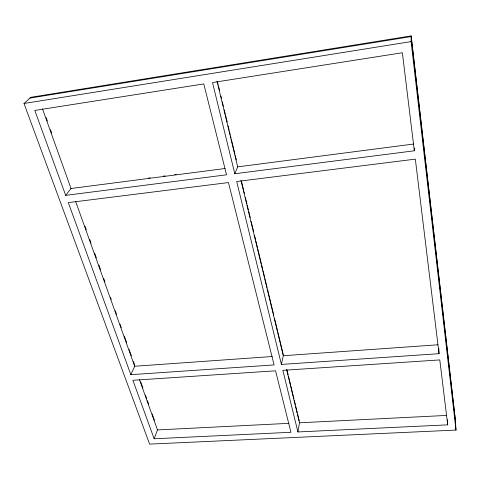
<?xml version="1.0" encoding="UTF-8"?>
<svg xmlns="http://www.w3.org/2000/svg" width="480" height="480" viewBox="0 0 480 480"><rect width="100%" height="100%" fill="white"/><g stroke="black" fill="none" stroke-linecap="round" stroke-linejoin="round"><path stroke-width="0.72" d="M414.318 150.792L402.372 52.734L212.508 82.542L234.804 173.742L414.318 150.792L414.318 148.05M456 430.074L411.096 41.604L411.168 35.886L30.744 97.326L24 103.482L149.622 444.114L456 430.074L455.388 419.946L411.168 35.886M447.45 419.754L447.702 424.842L297.918 431.952L299.574 422.202M438.822 348.462L439.032 353.676L281.412 364.422L283.404 355.158M154.146 438.774L132.888 380.28L275.562 370.818L290.94 432.282L154.146 438.774L157.692 429.348M234.804 173.742L237.696 166.866L217.014 81.168M130.854 374.688L68.316 202.626L228.462 182.55L274.086 364.92L130.854 374.688L134.664 366.246L75.6 201.33M65.676 195.366L226.524 174.804L203.784 83.91L34.806 110.442L65.676 195.366L71.01 188.508L225.102 168.504M29.91 98.082L411.156 36.588L455.46 421.194M24 103.482L411.096 41.604M148.692 178.008L150.18 177.816M163.566 176.076L165.054 175.884M174.72 174.624L176.208 174.432M237.696 166.866L413.58 144.03M134.664 366.246L272.322 356.508M437.922 344.784L283.284 355.728L240.96 180.366M288.852 423.336L157.476 429.93L139.416 379.506M446.49 415.428L299.472 422.802L286.632 369.612M46.14 117.57L47.4 121.098M50.424 129.558L51.684 133.08M85.014 226.23L86.274 229.752M89.802 239.616L91.062 243.132M94.59 252.996L96.36 257.928M98.88 264.972L100.644 269.898M103.668 278.352L104.928 281.874M110.472 297.372L111.228 299.484M115.26 310.752L116.52 314.274M120.048 324.138L121.308 327.66M124.332 336.108L126.6 342.45M129.12 349.494L131.388 355.83M133.404 361.47L134.664 364.992M140.658 381.75L142.914 388.05M145.422 395.046L146.67 398.55M147.426 400.65L148.674 404.148M152.184 413.946L154.434 420.246M42.462 108.798L71.01 188.508M281.412 364.422L236.7 181.512L415.332 159.12L439.032 353.676M297.918 431.952L282.852 370.332L439.788 359.916L447.702 424.842M217.41 81.51L218.112 84.414M218.46 85.866L219.51 90.222M220.914 96.024L221.436 98.202M222.312 101.832L223.362 106.188M224.238 109.812L225.288 114.168M225.636 115.62L227.214 122.148M228.09 125.778L229.14 130.134M229.488 131.586L230.19 134.484M230.538 135.936L231.066 138.114M231.414 139.566L233.514 148.272M233.862 149.724L234.912 154.08M235.266 155.532L236.316 159.882M241.494 181.362L243.6 190.086M243.948 191.544L244.476 193.722M245.352 197.358L246.93 203.904M247.278 205.362L248.334 209.724M248.682 211.176L250.26 217.722M251.136 221.358L253.596 231.54M254.472 235.176L255.522 239.538M255.876 240.99L257.454 247.536M257.802 248.988L261.312 263.532M261.66 264.99L262.71 269.352M263.064 270.804L264.642 277.35M264.99 278.808L267.096 287.532M267.45 288.984L268.5 293.352M268.848 294.804L270.432 301.35M270.78 302.802L273.762 315.162M274.638 318.798L277.62 331.164M277.968 332.616L283.23 354.432M286.926 369.762L288.156 374.862M288.51 376.32L290.616 385.056M290.97 386.514L293.952 398.898M294.306 400.35L295.362 404.724M295.71 406.182L297.294 412.734M297.642 414.192L299.226 420.744"/></g></svg>
